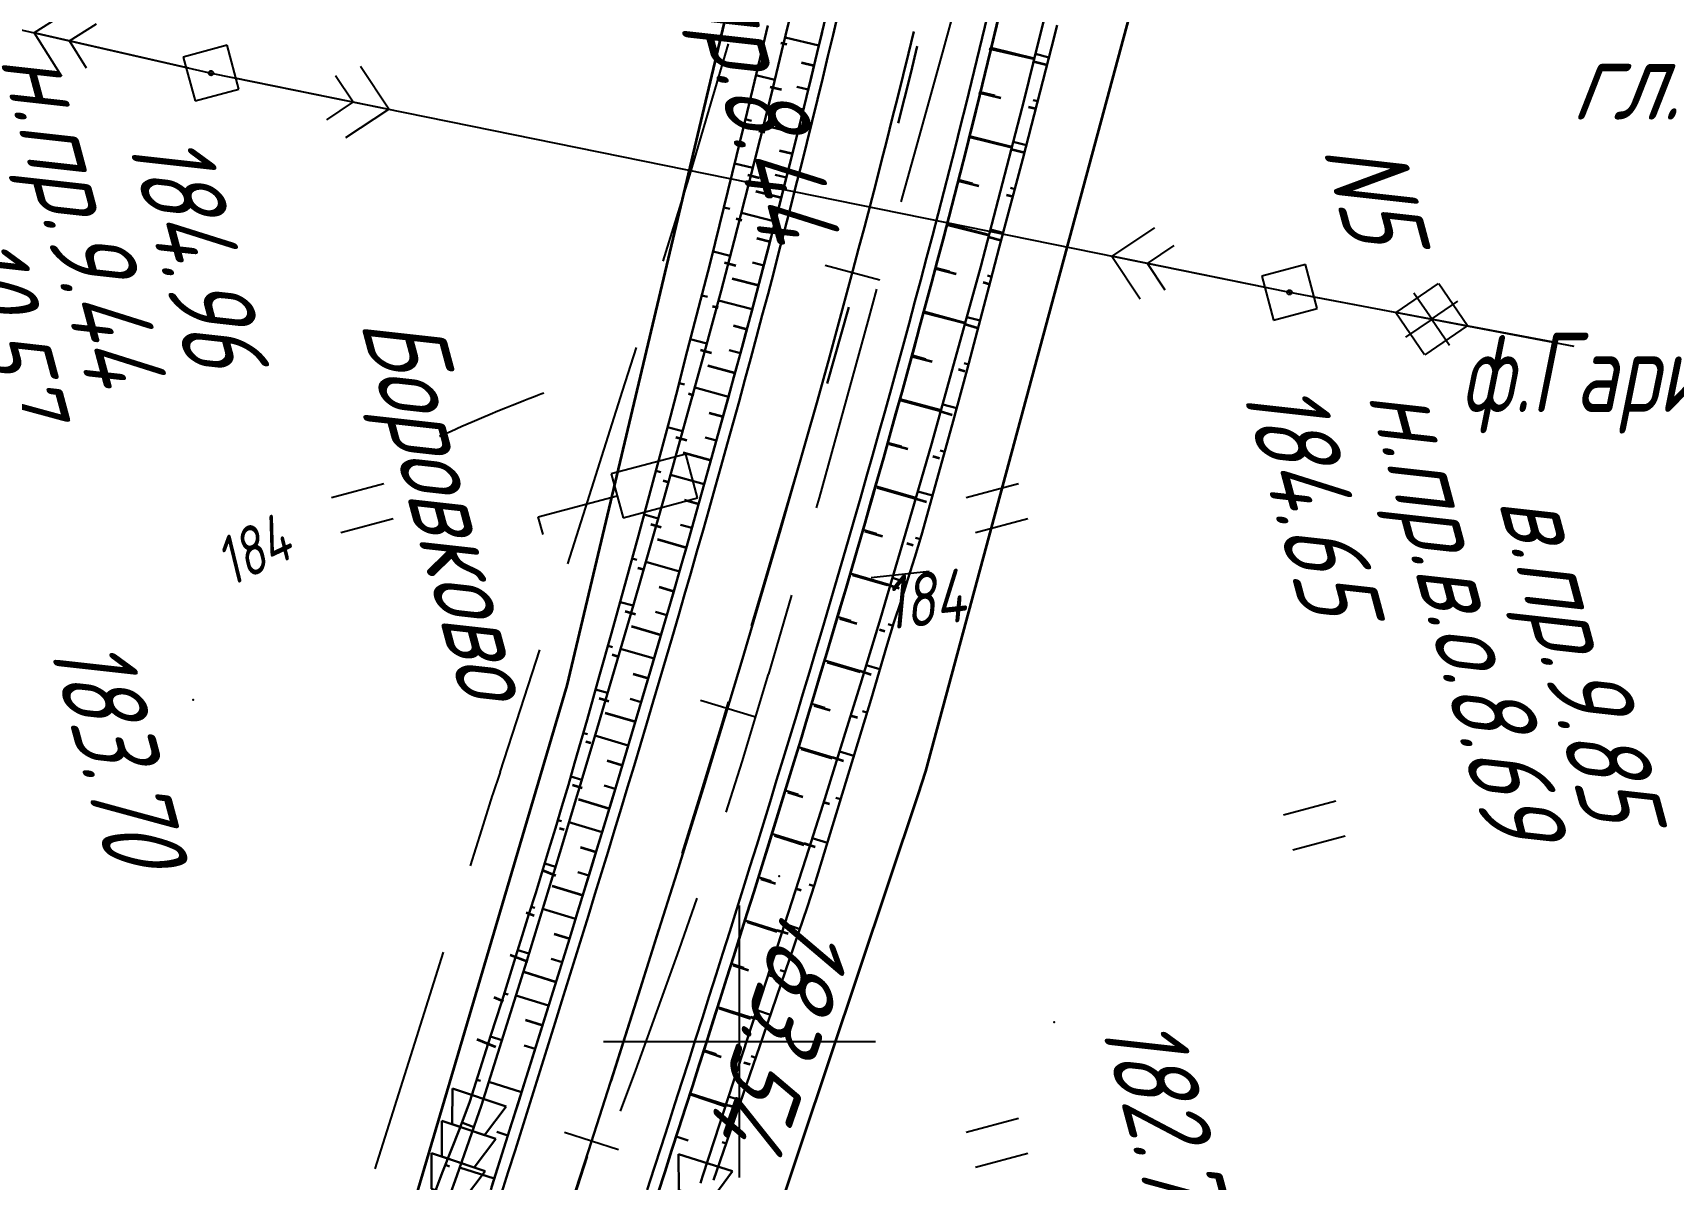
# Model space of a CAD drawing. Header units: millimetres. Extents: x -698 to 8131, y -704 to 4503.
# Drawn here: x 6874.8 to 6947.1, y 854.8 to 905.3 of the extents above; entities that cross this region are included whole.
import ezdxf
from ezdxf import colors
from ezdxf.entities.mleader import LeaderData, LeaderLine
from ezdxf.math import Vec2, Vec3

# ---------------------------------------------------------------- set-up
doc = ezdxf.new("R2010")
doc.units = ezdxf.units.MM
for name, pattern in [('CONTI', [0]), ('DASHED', [0.75, 0.5, -0.25]), ('STROT', [1.7, 0.5, -1.2])]:
    doc.linetypes.add(name, pattern=pattern)
for name, color, linetype, lineweight in [('10', 1, 'Continuous', 35), ('КОПИЯ_ОСЬ_13_ОТКОСЫ', 7, 'Continuous', 30), ('КОПИЯ_ОСЬ_ГРАНИЦЫ_ПОЛОС', 7, 'Continuous', 30), ('КОПИЯ_ОСЬ_ОТКОСЫ', 7, 'Continuous', 30), ('ОСЬ_ВЕРХ_ПОКРЫТИЯ_ГРАНИЦЫ_ПОЛОС', 7, 'Continuous', 30), ('ОСЬ_ВЕРХ_ПОКРЫТИЯ_ОСЬ', 1, 'Continuous', 30), ('Ось_примыкания', 1, 'Continuous', 35)]:
    doc.layers.add(name, color=color, linetype=linetype, lineweight=lineweight)
for name, color, linetype in [('GOR_BDEFAULT', 212, 'CONTI'), ('NAD_MDEFAULT', 7, 'CONTI'), ('PI_OTDEFAULT', 172, 'CONTI'), ('PI_TTDEFAULT', 5, 'CONTI'), ('PLN_O', 7, 'CONTI'), ('SETKR', 2, 'CONTI'), ('SIT_LDEFAULT', 7, 'CONTI'), ('USLZNDEFAULT', 7, 'CONTI'), ('ZAPSKDEFAULT', 7, 'CONTI'), ('Выноски', 250, 'Continuous'), ('канава', 7, 'Continuous'), ('ОСЬ_ВЕРХ_ПОКРЫТИЯ_ОТКОСЫ', 7, 'Continuous'), ('ОСЬ_ВЕРХ_ПОКРЫТИЯ_ПИКЕТЫ', 1, 'Continuous'), ('разметка', 7, 'Continuous')]:
    doc.layers.add(name, color=color, linetype=linetype)
doc.layers.get('КОПИЯ_ОСЬ_ОТКОСЫ').off()
doc.styles.add('eskd', font='isocpeui.ttf', dxfattribs={"width": 1.2})
doc.styles.add('SHRFT', font='isocpeui.ttf', dxfattribs={"width": 3.5})
doc.styles.add('ГОСТ', font='isocpeui.ttf', dxfattribs={"height": 4})

# ---------------------------------------------------------------- blocks, each defined once
blk = doc.blocks.new('BL_333')
at = {"color": 0}
for p, q in [((0, -6), (0, 6)), ((-6, 0), (6, 0))]:
    blk.add_line(p, q, dxfattribs=at)
blk = doc.blocks.new('BL_2011')
at = {"color": 0}
for p, q in [((0, 0), (0, 2.4)), ((1.6, 0), (1.6, 2.4))]:
    blk.add_line(p, q, dxfattribs=at)
blk = doc.blocks.new('BL_12')
at = {"color": 0}
for p, q in [((1, 7), (-1, 7)), ((-1, 7), (-1, 3.6)), ((1, 3.6), (1, 7)), ((-1, 3.6), (0, 3.6)), ((0, 0), (0, 3.6)), ((0, 3.6), (1, 3.6)), ((0.8, 0), (0, 0))]:
    blk.add_line(p, q, dxfattribs=at)
blk = doc.blocks.new('BL_27')
at = {"color": 0}
for p, q in [((1, 1), (-1, 1)), ((-1, 1), (-1, -1)), ((1, -1), (1, 1)), ((-1, -1), (1, -1))]:
    blk.add_line(p, q, dxfattribs=at)
blk.add_circle((0, 0), 0.1, dxfattribs=at)
blk = doc.blocks.new('6')
at = {"layer": 'канава', "color": 5, "linetype": 'Continuous', "lineweight": 30}
for p, q in [((-1.5, -1.25), (-1.5, 1.25)), ((0, 0.75), (-1.5, 1.25)), ((0, 0.75), (0, -0.75)), ((0, -0.75), (-1.5, -1.25))]:
    blk.add_line(p, q, dxfattribs=at)

msp = doc.modelspace()

# ---------------------------------------------------------------- linework, layer by layer
at = {"layer": '10'}
for points in [[(6903.563, 1335.794), (6902.933, 1251.984), (6900.443, 1190.244), (6901.273, 1162.864), (6891.783, 1165.224), (6891.423, 1159.604), (6892.213, 1110.294), (6899.553, 1065.054), (6909.843, 1061.904), (6918.533, 1005.724), (6918.403, 982.214), (6917.943, 977.884), (6907.733, 916.204), (6898.313, 876.534), (6898.313, 876.534), (6898.313, 876.534), (6898.313, 876.534), (6884.883, 831.124)], [(6896.914, 821.23), (6913.823, 871.714), (6914.153, 872.754), (6924.283, 910.314), (6927.423, 921.984), (6935.103, 953.194), (6934.943, 956.194), (6932.753, 999.164), (6932.113, 1007.174), (6926.893, 1050.134), (6922.843, 1083.984), (6922.843, 1083.984), (6919.373, 1113.074), (6919.283, 1115.754), (6918.313, 1146.234), (6918.313, 1146.234), (6917.353, 1176.234), (6916.873, 1191.044), (6916.853, 1206.014), (6916.803, 1235.804), (6916.743, 1265.604), (6916.663, 1295.754)]]:
    msp.add_lwpolyline(points, dxfattribs=at)
at = {"layer": 'GOR_BDEFAULT', "color": 212, "elevation": 184, "flags": 128}
for points in [[(6892.699, 887.53), (6893.209, 887.75), (6893.689, 887.97), (6894.139, 888.16), (6894.549, 888.34), (6894.929, 888.5), (6895.279, 888.65), (6895.609, 888.78), (6895.899, 888.9), (6896.169, 889.01), (6896.419, 889.11), (6896.639, 889.19), (6896.839, 889.27), (6897.019, 889.34), (6897.169, 889.4), (6897.309, 889.45)], [(6914.299, 881.56), (6911.749, 881.29)]]:
    msp.add_lwpolyline(points, dxfattribs=at)
at = {"layer": 'PI_TTDEFAULT', "color": 5}
for p in [(6882.619, 903.55, 184.962), (6930.199, 893.88, 184.649), (6881.829, 875.9, 183.701), (6907.689, 868.13, 183.536), (6919.819, 861.68, 182.741)]:
    msp.add_point(p, dxfattribs=at)
at = {"layer": 'SIT_LDEFAULT', "color": 7}
for p, q in [((6862.689, 908.07), (6882.619, 903.55)), ((6914.949, 904.64), (6915.739, 907.5)), ((6876.729, 906.53), (6874.819, 905.32)), ((6876.379, 904.97), (6877.569, 905.72)), ((6881.639, 903.77), (6874.819, 905.32)), ((6874.819, 905.32), (6876.019, 903.41)), ((6877.129, 903.77), (6876.379, 904.97)), ((6905.429, 904.84), (6904.999, 903.34)), ((6913.799, 900.5), (6914.949, 904.64)), ((6882.619, 903.55), (6930.199, 893.88)), ((6883.599, 903.35), (6890.459, 901.96)), ((6888.109, 903.45), (6888.889, 902.28)), ((6890.459, 901.96), (6889.209, 903.84)), ((6904.999, 903.34), (6903.679, 898.9)), ((6888.889, 902.28), (6887.709, 901.49)), ((6888.569, 900.71), (6890.459, 901.96)), ((6913.069, 897.87), (6913.799, 900.5)), ((6903.679, 898.9), (6902.559, 895.26)), ((6924.249, 896.72), (6922.359, 895.47)), ((6929.219, 894.08), (6922.359, 895.47)), ((6922.359, 895.47), (6923.609, 893.59)), ((6923.929, 895.15), (6925.109, 895.94)), ((6924.709, 893.98), (6923.929, 895.15)), ((6911.609, 892.61), (6911.999, 894.02)), ((6930.199, 893.88), (6942.749, 891.51)), ((6936.759, 894.27), (6934.889, 892.99)), ((6935.689, 893.86), (6936.489, 892.69)), ((6938.059, 892.4), (6936.789, 894.26)), ((6931.179, 893.69), (6938.059, 892.4)), ((6936.459, 892.7), (6937.629, 893.49)), ((6910.539, 888.71), (6911.609, 892.61)), ((6941.769, 891.7), (6934.889, 892.99)), ((6934.889, 892.99), (6936.159, 891.13)), ((6936.489, 892.69), (6935.319, 891.9)), ((6936.189, 891.12), (6938.059, 892.4)), ((6937.259, 891.53), (6936.459, 892.7)), ((6901.369, 891.44), (6900.759, 889.52)), ((6900.759, 889.52), (6899.119, 884.36)), ((6909.459, 884.81), (6910.539, 888.71)), ((6909.339, 884.37), (6909.459, 884.81)), ((6899.119, 884.36), (6898.339, 881.91)), ((6907.229, 877.04), (6908.249, 880.52)), ((6897.109, 878.11), (6896.259, 875.48)), ((6906.049, 873.17), (6907.219, 877.04)), ((6896.259, 875.48), (6895.359, 872.71)), ((6905.339, 870.95), (6906.059, 873.17)), ((6895.369, 872.71), (6895.039, 871.71)), ((6895.019, 871.68), (6894.549, 870.17)), ((6895.039, 871.71), (6895.029, 871.68)), ((6894.549, 870.17), (6894.049, 868.58)), ((6903.279, 864.88), (6904.069, 867.16)), ((6901.359, 859.57), (6903.279, 864.88)), ((6892.859, 864.77), (6891.599, 860.76)), ((6891.599, 860.76), (6889.849, 855.22)), ((6900.689, 857.76), (6901.359, 859.57))]:
    msp.add_line(p, q, dxfattribs=at)
at = {"layer": 'КОПИЯ_ОСЬ_13_ОТКОСЫ'}
for points in [[(6917.665, 907.243), (6916.24, 901.362), (6914.735, 895.507), (6912.89, 888.705), (6911.796, 884.834), (6910.679, 880.968), (6909.465, 876.874), (6908.229, 872.787), (6907.196, 869.428), (6906, 865.596), (6904.486, 860.816), (6902.956, 856.044), (6900.949, 849.851)], [(6907.186, 905.656), (6906.846, 904.217), (6906.267, 901.822), (6905.795, 899.907), (6904.864, 896.069), (6904.623, 895.111), (6904.128, 893.197), (6903.628, 891.284), (6903.144, 889.365), (6902.892, 888.408), (6902.372, 886.497), (6901.474, 883.147), (6900.811, 880.759), (6900.555, 879.801), (6900.294, 878.843), (6899.748, 876.935), (6899.479, 875.979), (6899.215, 875.021), (6898.66, 873.113), (6898.392, 872.156), (6898.097, 871.207), (6897.823, 870.251), (6897.528, 869.301), (6896.945, 867.399), (6896.639, 866.452), (6896.344, 865.501), (6896.057, 864.548), (6895.763, 863.597), (6895.465, 862.647), (6895.153, 861.701), (6894.849, 860.752), (6894.043, 858.184), (6893.581, 856.971), (6893.212, 856.042), (6892.85, 855.111), (6891.784, 852.31)], [(6908.137, 905.931), (6907.793, 904.491), (6907.326, 902.572), (6906.85, 900.654), (6906.367, 898.737), (6905.997, 897.301), (6905.699, 896.152), (6905.12, 893.951), (6904.349, 891.083), (6902.625, 884.877), (6901.533, 881.062), (6901.12, 879.632), (6899.575, 874.388), (6898.002, 869.153), (6896.547, 864.392), (6894.55, 858.02), (6893.456, 854.914), (6892.117, 851.151)], [(6908.137, 905.931), (6907.793, 904.491), (6907.326, 902.572), (6906.85, 900.654), (6906.367, 898.737), (6905.997, 897.301), (6905.699, 896.152), (6905.12, 893.951), (6904.349, 891.083), (6902.625, 884.877), (6901.533, 881.062), (6901.12, 879.632), (6899.575, 874.388), (6898.002, 869.153), (6896.547, 864.392), (6894.55, 858.02), (6893.456, 854.914), (6892.117, 851.151)], [(6909.739, 906.05), (6908.693, 901.714), (6907.607, 897.388), (6906.984, 894.987), (6906.476, 893.068), (6906.091, 891.629), (6905.309, 888.754), (6904.511, 885.882), (6903.699, 883.012), (6902.873, 880.145), (6902.035, 877.281), (6901.185, 874.418), (6900.325, 871.557), (6899.455, 868.697), (6898.429, 865.363), (6896.797, 860.126), (6894.995, 854.415)], [(6919.344, 905.808), (6919.103, 904.823), (6918.49, 902.366), (6916.969, 896.486), (6916.578, 895.021), (6915.104, 889.661), (6914.417, 887.232), (6913.719, 884.807), (6913.01, 882.387), (6912.44, 880.453), (6912.151, 879.487), (6911.268, 876.596), (6910.673, 874.672), (6909.62, 871.31), (6908.86, 868.913), (6907.321, 864.128), (6904.829, 856.494), (6904.298, 854.873), (6904.208, 854.586)], [(6919.344, 905.808), (6919.103, 904.823), (6918.49, 902.366), (6916.969, 896.486), (6916.578, 895.021), (6915.104, 889.661), (6914.417, 887.232), (6913.719, 884.807), (6913.01, 882.387), (6912.44, 880.453), (6912.151, 879.487), (6911.268, 876.596), (6910.673, 874.672), (6909.62, 871.31), (6908.86, 868.913), (6907.321, 864.128), (6904.829, 856.494), (6904.299, 854.873), (6904.208, 854.587)], [(6919.948, 905.665), (6919.7, 904.68), (6918.434, 899.771), (6917.39, 895.854), (6917.011, 894.383), (6916.499, 892.425), (6915.979, 890.469), (6915.319, 888.029), (6913.968, 883.161), (6913.677, 882.194), (6913.368, 881.232), (6913.062, 880.27), (6912.75, 879.311), (6912.453, 878.346), (6911.737, 875.929), (6909.249, 867.738), (6908.936, 866.782), (6906.983, 861.074), (6904.79, 854.715)], [(6909.433, 904.764), (6907.943, 905.12)], [(6917.039, 904.658), (6918.947, 904.195)], [(6919.588, 904.244), (6918.997, 904.396)], [(6906.661, 903.453), (6907.492, 903.253)], [(6908.964, 902.82), (6908.468, 902.94)], [(6916.568, 902.714), (6917.204, 902.56)], [(6919.092, 902.306), (6918.895, 902.357)], [(6906.19, 901.51), (6906.466, 901.442)], [(6908.486, 900.877), (6906.997, 901.247)], [(6916.089, 900.772), (6917.954, 900.293)], [(6918.591, 900.37), (6918.013, 900.521)], [(6905.713, 899.567), (6906.526, 899.37)], [(6908.001, 898.937), (6907.505, 899.062)], [(6915.591, 898.835), (6916.213, 898.676)], [(6918.082, 898.436), (6917.889, 898.487)], [(6905.241, 897.624), (6905.513, 897.558)], [(6907.505, 896.999), (6906.019, 897.385)], [(6915.093, 896.898), (6916.952, 896.42)], [(6917.565, 896.504), (6917.012, 896.653)], [(6904.767, 895.681), (6905.525, 895.49)], [(6907.004, 895.063), (6906.508, 895.192)], [(6914.588, 894.963), (6915.205, 894.795)], [(6917.059, 894.569), (6916.874, 894.616)], [(6904.269, 893.744), (6904.521, 893.679)], [(6906.493, 893.13), (6905.005, 893.523)], [(6914.065, 893.033), (6915.895, 892.536)], [(6916.553, 892.634), (6915.964, 892.788)], [(6903.765, 891.808), (6904.493, 891.618)], [(6905.974, 891.198), (6905.479, 891.333)], [(6913.541, 891.103), (6914.151, 890.937)], [(6916.041, 890.701), (6915.845, 890.753)], [(6903.271, 889.87), (6903.514, 889.809)], [(6905.449, 889.268), (6903.958, 889.674)], [(6913.017, 889.172), (6914.827, 888.681)], [(6915.519, 888.77), (6914.9, 888.937)], [(6902.764, 887.936), (6903.425, 887.756)], [(6904.917, 887.341), (6904.42, 887.478)], [(6912.481, 887.246), (6913.082, 887.076)], [(6914.989, 886.841), (6914.783, 886.898)], [(6902.241, 886.005), (6902.461, 885.947)], [(6904.379, 885.414), (6902.891, 885.835)], [(6911.935, 885.322), (6913.72, 884.813)], [(6914.454, 884.914), (6913.802, 885.095)], [(6901.726, 884.073), (6902.347, 883.906)], [(6903.834, 883.49), (6903.338, 883.63)], [(6911.384, 883.399), (6911.979, 883.228)], [(6913.916, 882.988), (6913.699, 883.053)], [(6901.198, 882.144), (6901.405, 882.086)], [(6903.283, 881.567), (6901.8, 881.994)], [(6910.827, 881.478), (6912.591, 880.964)], [(6913.319, 881.079), (6912.684, 881.281)], [(6900.666, 880.216), (6901.244, 880.062)], [(6902.727, 879.646), (6902.234, 879.791)], [(6910.264, 879.559), (6910.851, 879.386)], [(6912.708, 879.175), (6912.496, 879.24)], [(6900.135, 878.288), (6900.327, 878.233)], [(6902.166, 877.727), (6900.689, 878.158)], [(6909.694, 877.642), (6911.429, 877.124)], [(6912.131, 877.26), (6911.525, 877.439)], [(6899.587, 876.364), (6900.117, 876.215)], [(6901.598, 875.809), (6901.107, 875.955)], [(6909.12, 875.726), (6909.698, 875.552)], [(6911.559, 875.343), (6911.358, 875.405)], [(6899.045, 874.439), (6899.222, 874.388)], [(6901.027, 873.892), (6899.559, 874.333)], [(6908.541, 873.812), (6910.241, 873.295)], [(6910.978, 873.43), (6910.344, 873.622)], [(6898.493, 872.517), (6898.976, 872.381)], [(6900.451, 871.977), (6899.962, 872.124)], [(6907.956, 871.899), (6908.522, 871.725)], [(6910.397, 871.516), (6910.185, 871.58)], [(6897.923, 870.6), (6898.084, 870.554)], [(6899.87, 870.063), (6898.412, 870.507)], [(6907.368, 869.987), (6909.038, 869.474)], [(6909.815, 869.602), (6909.143, 869.807)], [(6897.34, 868.687), (6897.815, 868.541)], [(6899.287, 868.15), (6898.801, 868.299)], [(6906.774, 868.078), (6907.33, 867.904)], [(6909.233, 867.689), (6909.01, 867.762)], [(6896.744, 866.778), (6896.902, 866.727)], [(6898.698, 866.238), (6897.248, 866.685)], [(6906.178, 866.168), (6907.813, 865.658)], [(6908.598, 865.793), (6907.93, 866.021)], [(6896.153, 864.867), (6896.647, 864.718)], [(6898.107, 864.328), (6897.624, 864.478)], [(6905.577, 864.261), (6906.121, 864.089)], [(6907.95, 863.9), (6907.728, 863.977)], [(6895.562, 862.956), (6895.726, 862.905)], [(6897.511, 862.418), (6896.069, 862.868)], [(6904.973, 862.354), (6906.576, 861.847)], [(6907.303, 862.008), (6906.697, 862.215)], [(6894.946, 861.054), (6895.45, 860.893)], [(6896.917, 860.509), (6896.436, 860.659)], [(6904.368, 860.448), (6904.902, 860.277)], [(6906.653, 860.117), (6906.451, 860.186)], [(6894.345, 859.146), (6894.513, 859.093)], [(6896.316, 858.601), (6894.875, 859.056)], [(6903.757, 858.543), (6905.333, 858.038)], [(6906.001, 858.226), (6905.456, 858.414)], [(6893.69, 857.257), (6894.211, 857.059)], [(6895.714, 856.694), (6895.234, 856.846)], [(6903.147, 856.639), (6903.672, 856.47)], [(6905.349, 856.335), (6905.167, 856.398)], [(6892.961, 855.395), (6893.134, 855.328)], [(6895.112, 854.787), (6893.581, 855.27)]]:
    msp.add_lwpolyline(points, dxfattribs=at)
at = {"layer": 'КОПИЯ_ОСЬ_ГРАНИЦЫ_ПОЛОС'}
msp.add_lwpolyline([(6901.866, 854.295), (6902.172, 855.243), (6902.478, 856.19), (6902.783, 857.139), (6903.088, 858.087), (6903.392, 859.036), (6903.696, 859.985), (6903.999, 860.934), (6904.302, 861.884), (6904.603, 862.834), (6904.904, 863.784), (6905.204, 864.735), (6905.504, 865.686), (6905.802, 866.637), (6906.1, 867.589), (6906.397, 868.541), (6906.693, 869.494), (6906.987, 870.447), (6907.281, 871.4), (6907.574, 872.354), (6907.866, 873.309), (6908.156, 874.263), (6908.446, 875.219), (6908.734, 876.175), (6909.021, 877.131), (6909.306, 878.088), (6909.591, 879.045), (6909.874, 880.003), (6910.156, 880.961), (6910.436, 881.92), (6910.715, 882.879), (6910.992, 883.839), (6911.268, 884.799), (6911.542, 885.76), (6911.815, 886.722), (6912.086, 887.684), (6912.355, 888.647), (6912.623, 889.61), (6912.889, 890.574), (6913.153, 891.539), (6913.415, 892.504), (6913.676, 893.469), (6913.934, 894.436), (6914.191, 895.403), (6914.446, 896.37), (6914.698, 897.339), (6914.949, 898.308), (6915.198, 899.277), (6915.444, 900.247), (6915.689, 901.218), (6915.931, 902.19), (6916.171, 903.162), (6916.408, 904.135), (6916.644, 905.108), (6916.877, 906.082)], dxfattribs=at)
at = {"layer": 'ОСЬ_ВЕРХ_ПОКРЫТИЯ_ГРАНИЦЫ_ПОЛОС'}
for points in [[(6923.017, 935.049), (6922.598, 932.291), (6922.156, 929.538), (6921.688, 926.788), (6921.196, 924.043), (6920.633, 921.064), (6920.043, 918.09), (6919.479, 915.37), (6918.894, 912.656), (6917.665, 907.243), (6916.24, 901.362), (6914.735, 895.507), (6912.89, 888.705), (6911.796, 884.834), (6910.679, 880.968), (6909.465, 876.874), (6908.229, 872.787), (6907.196, 869.428), (6906, 865.596), (6904.486, 860.816), (6903.704, 858.374)], [(6895.434, 854.145), (6895.732, 855.087), (6896.03, 856.029), (6896.328, 856.97), (6896.625, 857.912), (6896.921, 858.854), (6897.217, 859.795), (6897.513, 860.737), (6897.807, 861.679), (6898.101, 862.621), (6898.394, 863.563), (6898.687, 864.506), (6898.979, 865.448), (6899.269, 866.39), (6899.559, 867.333), (6899.849, 868.276), (6900.137, 869.219), (6900.424, 870.162), (6900.71, 871.105), (6900.995, 872.049), (6901.28, 872.992), (6901.563, 873.936), (6901.845, 874.88), (6902.125, 875.824), (6902.405, 876.769), (6902.683, 877.714), (6902.96, 878.659), (6903.236, 879.604), (6903.511, 880.549), (6903.784, 881.495), (6904.055, 882.441), (6904.325, 883.387), (6904.594, 884.334), (6904.861, 885.281), (6905.127, 886.228), (6905.391, 887.175), (6905.654, 888.123), (6905.914, 889.071), (6906.173, 890.02), (6906.431, 890.968), (6906.687, 891.918), (6906.94, 892.867), (6907.192, 893.817), (6907.443, 894.767), (6907.691, 895.717), (6907.937, 896.668), (6908.182, 897.62), (6908.424, 898.571), (6908.664, 899.523), (6908.903, 900.476), (6909.139, 901.428), (6909.373, 902.381), (6909.605, 903.335), (6909.835, 904.289), (6910.062, 905.243), (6910.287, 906.198)], [(6917.363, 905.967), (6917.13, 904.991), (6916.894, 904.017), (6916.656, 903.043), (6916.416, 902.069), (6916.174, 901.097), (6915.929, 900.125), (6915.682, 899.153), (6915.433, 898.183), (6915.182, 897.213), (6914.929, 896.244), (6914.674, 895.275), (6914.417, 894.307), (6914.159, 893.34), (6913.898, 892.373), (6913.635, 891.407), (6913.371, 890.442), (6913.105, 889.477), (6912.837, 888.513), (6912.567, 887.549), (6912.296, 886.586), (6912.023, 885.624), (6911.748, 884.662), (6911.472, 883.701), (6911.195, 882.74), (6910.916, 881.78), (6910.635, 880.82), (6910.353, 879.861), (6910.07, 878.903), (6909.786, 877.945), (6909.5, 876.987), (6909.213, 876.031), (6908.924, 875.074), (6908.635, 874.118), (6908.344, 873.163), (6908.052, 872.208), (6907.759, 871.253), (6907.465, 870.299), (6907.17, 869.346), (6906.874, 868.393), (6906.577, 867.44), (6906.28, 866.488), (6905.981, 865.536), (6905.681, 864.584), (6905.381, 863.633), (6905.08, 862.683), (6904.778, 861.732), (6904.476, 860.782), (6904.172, 859.833), (6903.869, 858.883), (6903.564, 857.934), (6903.259, 856.986), (6902.954, 856.037), (6902.648, 855.089), (6902.342, 854.141)], [(6909.575, 905.358), (6909.348, 904.405), (6909.119, 903.453), (6908.887, 902.5), (6908.653, 901.548), (6908.418, 900.596), (6908.18, 899.645), (6907.939, 898.694), (6907.697, 897.744), (6907.453, 896.793), (6907.207, 895.843), (6906.959, 894.894), (6906.709, 893.945), (6906.457, 892.996), (6906.204, 892.047), (6905.948, 891.099), (6905.691, 890.151), (6905.432, 889.203), (6905.172, 888.256), (6904.909, 887.309), (6904.645, 886.363), (6904.38, 885.416), (6904.113, 884.47), (6903.845, 883.524), (6903.575, 882.579), (6903.303, 881.633), (6903.03, 880.688), (6902.756, 879.743), (6902.48, 878.799), (6902.204, 877.855), (6901.925, 876.91), (6901.646, 875.967), (6901.365, 875.023), (6901.084, 874.079), (6900.801, 873.136), (6900.517, 872.193), (6900.232, 871.25), (6899.946, 870.307), (6899.658, 869.364), (6899.37, 868.422), (6899.081, 867.48), (6898.792, 866.537), (6898.501, 865.595), (6898.209, 864.653), (6897.917, 863.712), (6897.624, 862.77), (6897.33, 861.828), (6897.035, 860.887), (6896.74, 859.945), (6896.444, 859.004), (6896.148, 858.062), (6895.851, 857.121), (6895.554, 856.179), (6895.256, 855.238), (6894.957, 854.297)]]:
    msp.add_lwpolyline(points, dxfattribs=at)
at = {"layer": 'ОСЬ_ВЕРХ_ПОКРЫТИЯ_ОСЬ'}
msp.add_lwpolyline([(6913.624, 905.38), (6913.39, 904.419), (6913.154, 903.459), (6912.916, 902.499), (6912.676, 901.54), (6912.434, 900.581), (6912.189, 899.622), (6911.943, 898.665), (6911.694, 897.707), (6911.444, 896.751), (6911.191, 895.794), (6910.937, 894.839), (6910.422, 892.929), (6909.9, 891.021), (6909.371, 889.115), (6908.835, 887.211), (6908.293, 885.309), (6907.744, 883.408), (6907.19, 881.509), (6906.63, 879.612), (6906.065, 877.717), (6905.494, 875.823), (6904.919, 873.93), (6904.339, 872.039), (6903.755, 870.149), (6903.167, 868.261), (6902.278, 865.43), (6901.382, 862.602), (6900.479, 859.775), (6899.267, 856.009), (6897.742, 851.306)], dxfattribs=at)
at = {"layer": 'ОСЬ_ВЕРХ_ПОКРЫТИЯ_ОТКОСЫ'}
msp.add_lwpolyline([(6909.739, 906.05), (6908.693, 901.714), (6907.607, 897.388), (6906.984, 894.987), (6906.476, 893.068), (6906.091, 891.629), (6905.309, 888.754), (6904.511, 885.882), (6903.699, 883.012), (6902.873, 880.145), (6902.035, 877.281), (6901.185, 874.418), (6900.325, 871.557), (6899.455, 868.697), (6898.429, 865.363), (6896.797, 860.126), (6896.71, 859.848)], dxfattribs=at)
at = {"layer": 'ОСЬ_ВЕРХ_ПОКРЫТИЯ_ПИКЕТЫ'}
for p, q in [((6909.707, 895.08), (6912.122, 894.434)), ((6904.21, 875.894), (6906.602, 875.169)), ((6898.22, 856.836), (6900.599, 856.067))]:
    msp.add_line(p, q, dxfattribs=at)
at = {"layer": 'Ось_примыкания', "color": 0}
for p, q in [((6907.757, 904.887), (6908.018, 904.823)), ((6909.214, 903.871), (6908.67, 904.002)), ((6916.957, 904.641), (6918.898, 904.186)), ((6919.455, 903.917), (6918.868, 904.058)), ((6907.281, 902.945), (6907.794, 902.819)), ((6916.498, 902.694), (6917.461, 902.464)), ((6908.745, 901.927), (6907.636, 902.194)), ((6918.988, 901.972), (6918.692, 902.044)), ((6906.794, 901.005), (6907.049, 900.941)), ((6916.03, 900.75), (6917.94, 900.286)), ((6908.26, 899.987), (6907.705, 900.126)), ((6918.503, 900.032), (6917.914, 900.18)), ((6906.299, 899.067), (6906.814, 898.934)), ((6907.772, 898.047), (6906.657, 898.327)), ((6915.554, 898.807), (6916.501, 898.573)), ((6918.011, 898.094), (6917.717, 898.169)), ((6905.789, 897.133), (6906.043, 897.066)), ((6915.071, 896.866), (6916.945, 896.395)), ((6907.275, 896.11), (6906.705, 896.258)), ((6917.513, 896.157), (6916.922, 896.309)), ((6905.273, 895.201), (6905.769, 895.064)), ((6914.579, 894.928), (6915.493, 894.694)), ((6906.769, 894.175), (6905.61, 894.481)), ((6916.981, 894.229), (6916.684, 894.312)), ((6904.742, 893.273), (6904.993, 893.204)), ((6906.255, 892.242), (6905.669, 892.399)), ((6914.08, 892.991), (6915.859, 892.528)), ((6916.435, 892.305), (6915.843, 892.473)), ((6904.211, 891.345), (6904.704, 891.209)), ((6913.573, 891.056), (6914.442, 890.826)), ((6905.733, 890.311), (6904.543, 890.635)), ((6915.883, 890.382), (6915.591, 890.468)), ((6903.683, 889.416), (6903.923, 889.35)), ((6913.058, 889.124), (6914.751, 888.669)), ((6905.206, 888.382), (6904.602, 888.55)), ((6915.322, 888.463), (6914.74, 888.633)), ((6903.127, 887.494), (6903.604, 887.357)), ((6904.671, 886.455), (6903.442, 886.796)), ((6912.535, 887.193), (6913.358, 886.969)), ((6914.757, 886.544), (6914.465, 886.631)), ((6902.572, 885.573), (6902.81, 885.504)), ((6912.005, 885.265), (6913.602, 884.822)), ((6904.129, 884.53), (6903.507, 884.706)), ((6914.183, 884.628), (6913.596, 884.804)), ((6902.02, 883.651), (6902.478, 883.515)), ((6903.582, 882.606), (6902.316, 882.971)), ((6911.466, 883.339), (6912.244, 883.12)), ((6913.603, 882.714), (6913.312, 882.805)), ((6901.451, 881.733), (6901.679, 881.665)), ((6903.028, 880.684), (6902.387, 880.869)), ((6910.92, 881.415), (6912.448, 880.978)), ((6912.982, 880.813), (6912.448, 880.979)), ((6900.89, 879.814), (6901.339, 879.685)), ((6910.366, 879.493), (6911.113, 879.276)), ((6902.469, 878.764), (6901.174, 879.143)), ((6912.352, 878.915), (6912.108, 878.993)), ((6900.314, 877.898), (6900.535, 877.832)), ((6909.804, 877.573), (6911.253, 877.146)), ((6901.905, 876.845), (6901.25, 877.04)), ((6911.744, 877.01), (6911.259, 877.165)), ((6899.738, 875.983), (6900.174, 875.852)), ((6901.336, 874.928), (6900.01, 875.321)), ((6909.235, 875.656), (6909.937, 875.446)), ((6911.136, 875.105), (6910.892, 875.183)), ((6899.155, 874.07), (6899.369, 874.004)), ((6908.658, 873.741), (6910.023, 873.327)), ((6900.762, 873.012), (6900.091, 873.214)), ((6910.52, 873.202), (6910.034, 873.36)), ((6898.57, 872.157), (6898.988, 872.03)), ((6900.185, 871.097), (6898.829, 871.509)), ((6908.072, 871.829), (6908.736, 871.624)), ((6909.9, 871.3), (6909.657, 871.38)), ((6897.99, 870.244), (6898.198, 870.183)), ((6899.603, 869.184), (6898.925, 869.39)), ((6907.48, 869.919), (6908.772, 869.515)), ((6909.275, 869.4), (6908.788, 869.561)), ((6897.248, 868.387), (6897.811, 868.16)), ((6906.879, 868.011), (6907.517, 867.809)), ((6899.016, 867.272), (6897.668, 867.687)), ((6908.66, 867.498), (6908.413, 867.571)), ((6896.521, 866.523), (6896.876, 866.389)), ((6906.271, 866.106), (6907.576, 865.686)), ((6908.087, 865.581), (6907.59, 865.732)), ((6898.428, 865.36), (6897.757, 865.569)), ((6895.816, 864.652), (6896.598, 864.357)), ((6905.655, 864.203), (6906.326, 863.984)), ((6897.833, 863.451), (6896.429, 863.888)), ((6907.507, 863.667), (6907.26, 863.742)), ((6895.103, 862.783), (6895.508, 862.619)), ((6905.031, 862.303), (6906.42, 861.844)), ((6897.238, 861.541), (6896.495, 861.773)), ((6906.926, 861.754), (6906.437, 861.902)), ((6894.347, 860.932), (6895.163, 860.597)), ((6904.399, 860.405), (6905.121, 860.163)), ((6906.41, 859.821), (6906.133, 859.895)), ((6903.76, 858.51), (6905.277, 857.995)), ((6905.898, 857.888), (6905.292, 858.048))]:
    msp.add_line(p, q, dxfattribs=at)
at = {"layer": 'Ось_примыкания', "linetype": 'Continuous'}
msp.add_lwpolyline([(6902.341, 854.141), (6902.648, 855.089), (6902.954, 856.037), (6903.259, 856.985), (6903.564, 857.934), (6903.869, 858.883), (6904.172, 859.832), (6904.476, 860.782), (6904.778, 861.732), (6905.08, 862.682), (6905.381, 863.633), (6905.681, 864.584), (6905.981, 865.536), (6906.279, 866.487), (6906.577, 867.44), (6906.874, 868.393), (6907.17, 869.346), (6907.465, 870.299), (6907.759, 871.253), (6908.052, 872.208), (6908.344, 873.163), (6908.635, 874.118), (6908.924, 875.074), (6909.213, 876.031), (6909.5, 876.987), (6909.786, 877.945), (6910.07, 878.903), (6910.353, 879.861), (6910.635, 880.82), (6910.916, 881.78), (6911.195, 882.74), (6911.472, 883.701), (6911.748, 884.662), (6912.023, 885.624), (6912.296, 886.586), (6912.567, 887.549), (6912.837, 888.513), (6913.105, 889.477), (6913.371, 890.442), (6913.635, 891.407), (6913.898, 892.373), (6914.159, 893.34), (6914.417, 894.307), (6914.674, 895.275), (6914.929, 896.244), (6915.182, 897.213), (6915.433, 898.183), (6915.682, 899.153), (6915.929, 900.125), (6916.174, 901.097), (6916.416, 902.069), (6916.656, 903.043), (6916.894, 904.017), (6917.13, 904.991), (6917.363, 905.967)], dxfattribs=at)
at = {"layer": 'разметка', "linetype": 'STROT', "lineweight": 30, "ltscale": 7}
msp.add_lwpolyline([(6905.953, 1344.284, -0.038365), (6909.424, 1253.169), (6908.09, 1153.14, 0.018687), (6908.76, 1114.935, 0.024103), (6912.979, 1076.958), (6918.068, 1041.237, -0.013983), (6921.987, 1001.834, -0.088945), (6909.796, 889.861)], format="xyb", dxfattribs=at)
at = {"layer": 'разметка', "linetype": 'DASHED', "lineweight": 30, "ltscale": 14}
msp.add_lwpolyline([(6908.729, 886.839, -0.006966), (6908.729, 886.839, -0.008275), (6908.729, 886.839, -0.009771), (6893.767, 839.136)], format="xyb", dxfattribs=at)

# ---------------------------------------------------------------- block references
at = {"layer": 'SETKR', "color": 82}
msp.add_blockref('BL_333', (6905.929, 860.83), dxfattribs=at)
at = {"layer": 'USLZNDEFAULT', "color": 7, "rotation": 285}
for name, p in [('BL_27', (6882.619, 903.55)), ('BL_27', (6930.199, 893.88)), ('BL_12', (6897.059, 883.97))]:
    msp.add_blockref(name, p, dxfattribs=at)
at = {"layer": 'ZAPSKDEFAULT', "color": 7, "rotation": 285}
for p in [(6887.929, 884.83), (6915.929, 884.83), (6929.929, 870.83), (6915.929, 856.83)]:
    msp.add_blockref('BL_2011', p, dxfattribs=at)
at = {"layer": 'КОПИЯ_ОСЬ_ОТКОСЫ', "linetype": 'Continuous'}
for p, rotation in [((6893.974, 856.945), 251.3621094075504), ((6893.513, 855.518), 251.3621094075504), ((6893.051, 854.091), 251.3621094075504), ((6903.975, 854.056), 252.4324357806723)]:
    msp.add_blockref('6', p, dxfattribs=dict(at, rotation=rotation))

# ---------------------------------------------------------------- texts
at = {"layer": 'GOR_BDEFAULT', "color": 212, "style": 'SHRFT', "width": 0.75}
for height, rotation, p in [(2.1263, 25.01573, (6883.459, 880.87, 184)), (2.3625, 6.0743, (6912.442, 878.988, 184))]:
    msp.add_text('184', height=height, rotation=rotation, dxfattribs=at).set_placement(p)
at = {"layer": 'NAD_MDEFAULT', "color": 7, "style": 'eskd', "oblique": 10, "width": 0.8}
for s, p in [('н.пр.8.44', (6902.979, 910.562)), ('в.пр.10.57', (6868.663, 903.645)), ('н.пр.9.44', (6873.284, 904.174)), ('N5', (6931.636, 900.223)), ('Боровково', (6889.185, 892.589)), ('н.пр.в.о.8.69', (6933.639, 889.363)), ('в.пр.9.85', (6939.399, 884.694))]:
    msp.add_text(s, height=3.5, rotation=285, dxfattribs=at).set_placement(p)
at = {"layer": 'PI_OTDEFAULT', "color": 172, "style": 'eskd', "oblique": 10, "width": 0.8}
for s, rotation, p in [('184.96', 285, (6878.897, 900.641)), ('184.65', 285, (6928.057, 889.695)), ('183.70', 285, (6875.431, 878.378)), ('183.54', 251.06613, (6907.956, 867.031)), ('182.74', 285, (6921.819, 861.67))]:
    msp.add_text(s, height=3.5, rotation=rotation, dxfattribs=at).set_placement(p)
at = {"layer": 'PLN_O', "style": 'eskd', "oblique": 10, "width": 0.8}
msp.add_text('гл.0.8м', height=3.5, dxfattribs=at).set_placement((6942.619, 901.5))
at = {"layer": 'PLN_O', "style": 'SHRFT', "width": 0.75}
msp.add_text('ф.Гари', height=3.5, dxfattribs=at).set_placement((6937.759, 888.6))

# ---------------------------------------------------------------- leaders
at = {"layer": 'Выноски', "linetype": 'Continuous'}
ml = msp.add_multileader_mtext('Standard', dxfattribs=at)
ml.set_content('металл. труба, {\\Fgost|c204;%%C} 0,5м, L-11,0м', color=256, style='ГОСТ')
ml.set_leader_properties()
ml.build(insert=Vec2(0, 0))
ml.multileader.update_dxf_attribs({"text_left_attachment_type": 5, "text_right_attachment_type": 5, "dogleg_length": 0, "arrow_head_size": 0.18})
ctx = ml.context
ctx.base_point, ctx.arrow_head_size, ctx.landing_gap_size, ctx.plane_origin, ctx.plane_x_axis, ctx.plane_y_axis = Vec3(6651.112, 789.924), 0.18, 0, Vec3(6784.992, 792.301), Vec3(0.248621, -0.968601), Vec3(0.968601, 0.248621)
ctx.left_attachment, ctx.right_attachment, ctx.text_align_type = 5, 5, 2
notes = []
notes.append((ctx, [(0, (1, 1, 0), (6676.779, 689.928), (-0.956417, 0.292006), 0, [(0, [(6884.299, 829.783)], 0, [])])]))
ctx.mtext.insert, ctx.mtext.text_direction, ctx.mtext.rotation, ctx.mtext.alignment, ctx.mtext.flow_direction = Vec3(6827.907, 830.908), Vec3(0.248621, -0.968601), 4.963645, 3, 5
for ctx, leaders in notes:
    for number, flags, end, landing, length, lines in leaders:
        leader = LeaderData()
        leader.index, (leader.has_last_leader_line, leader.has_dogleg_vector, leader.attachment_direction) = number, flags
        leader.last_leader_point, leader.dogleg_vector, leader.dogleg_length = Vec3(end), Vec3(landing), length
        for number, points, colour, breaks in lines:
            line = LeaderLine()
            line.index, line.vertices, line.color, line.breaks = number, Vec3.list(points), colors.encode_raw_color(colour), breaks
            leader.lines.append(line)
        ctx.leaders.append(leader)

doc.saveas('drawing.dxf')
